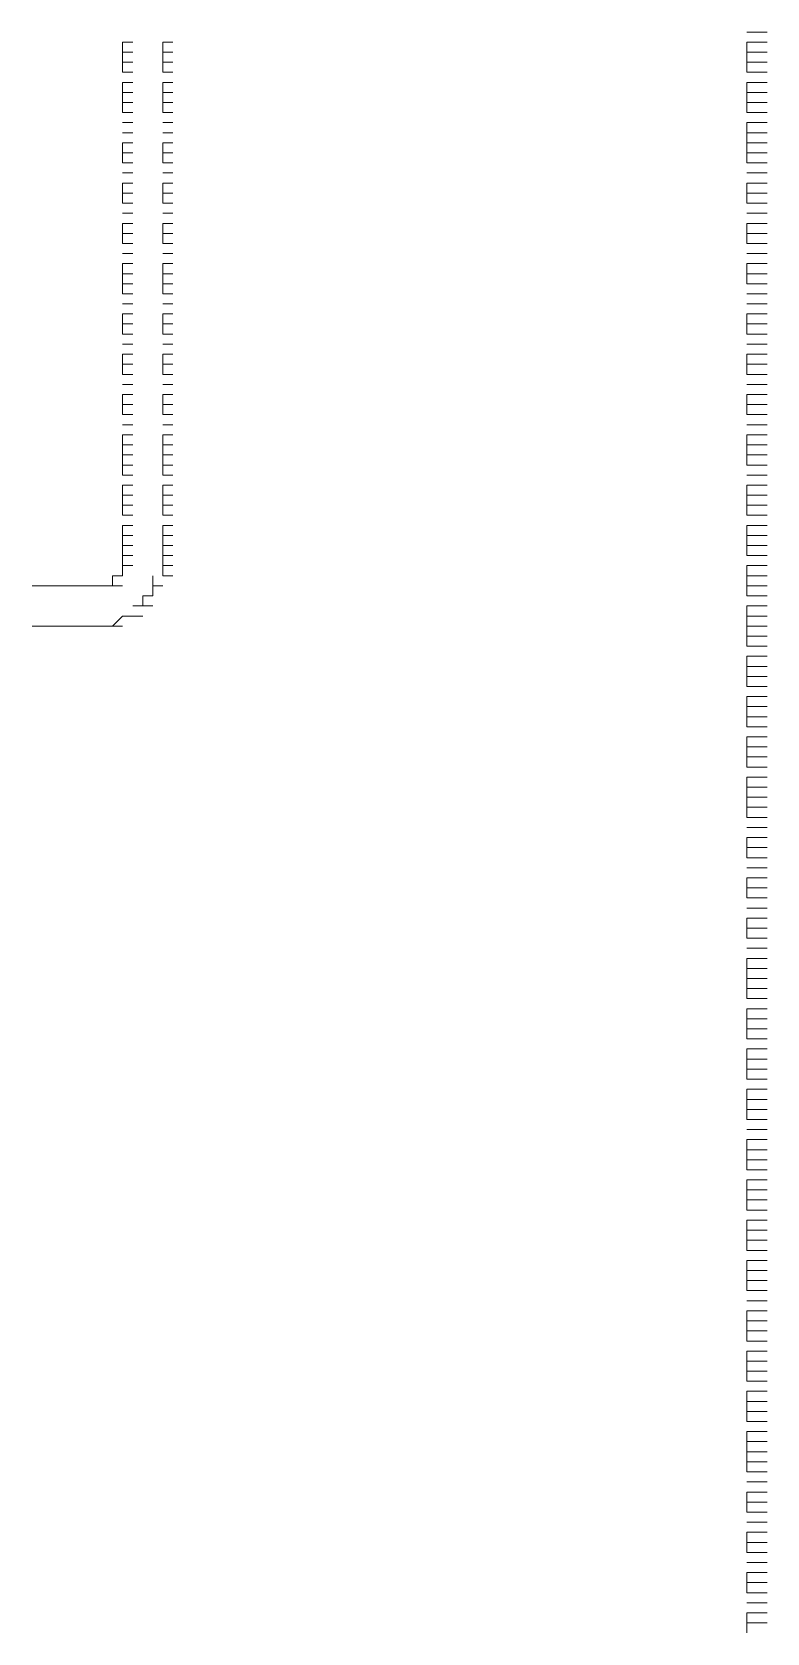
# Model space of a CAD drawing. Header units: inches. Extents: x 0.2 to 10.8, y 0.5 to 8.
# Drawn here: x 4.395 to 4.5167, y 4.735 to 5 of the extents above; entities that cross this region are included whole.
import ezdxf

# ---------------------------------------------------------------- set-up
doc = ezdxf.new("R2010")
doc.units = ezdxf.units.IN
doc.header["$MEASUREMENT"] = 0
doc.layers.add('PDF_Geometry', color=7, linetype='Continuous')

msp = doc.modelspace()

# ---------------------------------------------------------------- linework, layer by layer
at = {"layer": 'PDF_Geometry', "lineweight": 13}
for points in [[(4.41, 4.99833), (4.41167, 4.99833)], [(4.41, 4.99833), (4.41, 4.99667)], [(4.41667, 4.99833), (4.41833, 4.99833)], [(4.41667, 4.99833), (4.41667, 4.99667)], [(4.41, 4.99667), (4.41167, 4.99667)], [(4.41, 4.99667), (4.41, 4.995)], [(4.41667, 4.99667), (4.41833, 4.99667)], [(4.41667, 4.99667), (4.41667, 4.995)], [(4.41, 4.995), (4.41167, 4.995)], [(4.41, 4.995), (4.41, 4.99333)], [(4.41, 4.99333), (4.41167, 4.99333)], [(4.41667, 4.995), (4.41833, 4.995)], [(4.41667, 4.995), (4.41667, 4.99333)], [(4.41667, 4.99333), (4.41833, 4.99333)], [(4.41, 4.99167), (4.41167, 4.99167)], [(4.41, 4.99167), (4.41, 4.99)], [(4.41, 4.99), (4.41167, 4.99)], [(4.41, 4.99), (4.41, 4.98833)], [(4.41667, 4.99167), (4.41833, 4.99167)], [(4.41667, 4.99167), (4.41667, 4.99)], [(4.41667, 4.99), (4.41833, 4.99)], [(4.41667, 4.99), (4.41667, 4.98833)], [(4.41, 4.98833), (4.41167, 4.98833)], [(4.41, 4.98833), (4.41, 4.98667)], [(4.41667, 4.98833), (4.41833, 4.98833)], [(4.41667, 4.98833), (4.41667, 4.98667)], [(4.41, 4.98667), (4.41167, 4.98667)], [(4.41, 4.985), (4.41167, 4.985)], [(4.41, 4.985), (4.41167, 4.985)], [(4.41667, 4.98667), (4.41833, 4.98667)], [(4.41667, 4.985), (4.41833, 4.985)], [(4.41667, 4.985), (4.41833, 4.985)], [(4.41, 4.98333), (4.41167, 4.98333)], [(4.41, 4.98333), (4.41167, 4.98333)], [(4.41667, 4.98333), (4.41833, 4.98333)], [(4.41667, 4.98333), (4.41833, 4.98333)], [(4.41, 4.98167), (4.41167, 4.98167)], [(4.41, 4.98167), (4.41, 4.98)], [(4.41, 4.98), (4.41167, 4.98)], [(4.41, 4.98), (4.41, 4.97833)], [(4.41667, 4.98167), (4.41833, 4.98167)], [(4.41667, 4.98167), (4.41667, 4.98)], [(4.41667, 4.98), (4.41833, 4.98)], [(4.41667, 4.98), (4.41667, 4.97833)], [(4.41, 4.97833), (4.41167, 4.97833)], [(4.41667, 4.97833), (4.41833, 4.97833)], [(4.41, 4.97667), (4.41167, 4.97667)], [(4.41, 4.97667), (4.41167, 4.97667)], [(4.41, 4.975), (4.41167, 4.975)], [(4.41, 4.975), (4.41, 4.97333)], [(4.41667, 4.97667), (4.41833, 4.97667)], [(4.41667, 4.97667), (4.41833, 4.97667)], [(4.41667, 4.975), (4.41833, 4.975)], [(4.41667, 4.975), (4.41667, 4.97333)], [(4.41, 4.97333), (4.41167, 4.97333)], [(4.41, 4.97333), (4.41, 4.97167)], [(4.41, 4.97167), (4.41167, 4.97167)], [(4.41667, 4.97333), (4.41833, 4.97333)], [(4.41667, 4.97333), (4.41667, 4.97167)], [(4.41667, 4.97167), (4.41833, 4.97167)], [(4.41, 4.97), (4.41167, 4.97)], [(4.41, 4.97), (4.41167, 4.97)], [(4.41667, 4.97), (4.41833, 4.97)], [(4.41667, 4.97), (4.41833, 4.97)], [(4.41, 4.96833), (4.41167, 4.96833)], [(4.41, 4.96833), (4.41, 4.96667)], [(4.41, 4.96667), (4.41167, 4.96667)], [(4.41, 4.96667), (4.41, 4.965)], [(4.41667, 4.96833), (4.41833, 4.96833)], [(4.41667, 4.96833), (4.41667, 4.96667)], [(4.41667, 4.96667), (4.41833, 4.96667)], [(4.41667, 4.96667), (4.41667, 4.965)], [(4.41, 4.965), (4.41167, 4.965)], [(4.41667, 4.965), (4.41833, 4.965)], [(4.41, 4.96333), (4.41167, 4.96333)], [(4.41, 4.96333), (4.41167, 4.96333)], [(4.41, 4.96167), (4.41167, 4.96167)], [(4.41, 4.96167), (4.41, 4.96)], [(4.41667, 4.96333), (4.41833, 4.96333)], [(4.41667, 4.96333), (4.41833, 4.96333)], [(4.41667, 4.96167), (4.41833, 4.96167)], [(4.41667, 4.96167), (4.41667, 4.96)], [(4.41, 4.96), (4.41167, 4.96)], [(4.41, 4.96), (4.41, 4.95833)], [(4.41, 4.95833), (4.41167, 4.95833)], [(4.41, 4.95833), (4.41, 4.95667)], [(4.41667, 4.96), (4.41833, 4.96)], [(4.41667, 4.96), (4.41667, 4.95833)], [(4.41667, 4.95833), (4.41833, 4.95833)], [(4.41667, 4.95833), (4.41667, 4.95667)], [(4.41, 4.95667), (4.41167, 4.95667)], [(4.41667, 4.95667), (4.41833, 4.95667)], [(4.41, 4.955), (4.41167, 4.955)], [(4.41, 4.955), (4.41167, 4.955)], [(4.41, 4.95333), (4.41167, 4.95333)], [(4.41, 4.95333), (4.41, 4.95167)], [(4.41667, 4.955), (4.41833, 4.955)], [(4.41667, 4.955), (4.41833, 4.955)], [(4.41667, 4.95333), (4.41833, 4.95333)], [(4.41667, 4.95333), (4.41667, 4.95167)], [(4.41, 4.95167), (4.41167, 4.95167)], [(4.41, 4.95167), (4.41, 4.95)], [(4.41667, 4.95167), (4.41833, 4.95167)], [(4.41667, 4.95167), (4.41667, 4.95)], [(4.41, 4.95), (4.41167, 4.95)], [(4.41, 4.94833), (4.41167, 4.94833)], [(4.41, 4.94833), (4.41167, 4.94833)], [(4.41667, 4.95), (4.41833, 4.95)], [(4.41667, 4.94833), (4.41833, 4.94833)], [(4.41667, 4.94833), (4.41833, 4.94833)], [(4.41, 4.94667), (4.41167, 4.94667)], [(4.41, 4.94667), (4.41, 4.945)], [(4.41, 4.945), (4.41167, 4.945)], [(4.41, 4.945), (4.41, 4.94333)], [(4.41667, 4.94667), (4.41833, 4.94667)], [(4.41667, 4.94667), (4.41667, 4.945)], [(4.41667, 4.945), (4.41833, 4.945)], [(4.41667, 4.945), (4.41667, 4.94333)], [(4.41, 4.94333), (4.41167, 4.94333)], [(4.41667, 4.94333), (4.41833, 4.94333)], [(4.41, 4.94167), (4.41167, 4.94167)], [(4.41, 4.94167), (4.41167, 4.94167)], [(4.41, 4.94), (4.41167, 4.94)], [(4.41, 4.94), (4.41, 4.93833)], [(4.41667, 4.94167), (4.41833, 4.94167)], [(4.41667, 4.94167), (4.41833, 4.94167)], [(4.41667, 4.94), (4.41833, 4.94)], [(4.41667, 4.94), (4.41667, 4.93833)], [(4.41, 4.93833), (4.41167, 4.93833)], [(4.41, 4.93833), (4.41, 4.93667)], [(4.41667, 4.93833), (4.41833, 4.93833)], [(4.41667, 4.93833), (4.41667, 4.93667)], [(4.41, 4.93667), (4.41167, 4.93667)], [(4.41, 4.935), (4.41167, 4.935)], [(4.41, 4.935), (4.41167, 4.935)], [(4.41667, 4.93667), (4.41833, 4.93667)], [(4.41667, 4.935), (4.41833, 4.935)], [(4.41667, 4.935), (4.41833, 4.935)], [(4.41, 4.93333), (4.41167, 4.93333)], [(4.41, 4.93333), (4.41, 4.93167)], [(4.41, 4.93167), (4.41167, 4.93167)], [(4.41, 4.93167), (4.41, 4.93)], [(4.41667, 4.93333), (4.41833, 4.93333)], [(4.41667, 4.93333), (4.41667, 4.93167)], [(4.41667, 4.93167), (4.41833, 4.93167)], [(4.41667, 4.93167), (4.41667, 4.93)], [(4.41, 4.93), (4.41167, 4.93)], [(4.41, 4.93), (4.41, 4.92833)], [(4.41667, 4.93), (4.41833, 4.93)], [(4.41667, 4.93), (4.41667, 4.92833)], [(4.41, 4.92833), (4.41167, 4.92833)], [(4.41, 4.92833), (4.41, 4.92667)], [(4.41, 4.92667), (4.41167, 4.92667)], [(4.41667, 4.92833), (4.41833, 4.92833)], [(4.41667, 4.92833), (4.41667, 4.92667)], [(4.41667, 4.92667), (4.41833, 4.92667)], [(4.41, 4.925), (4.41167, 4.925)], [(4.41, 4.925), (4.41, 4.92333)], [(4.41667, 4.925), (4.41833, 4.925)], [(4.41667, 4.925), (4.41667, 4.92333)], [(4.41, 4.92333), (4.41167, 4.92333)], [(4.41, 4.92333), (4.41, 4.92167)], [(4.41, 4.92167), (4.41167, 4.92167)], [(4.41, 4.92167), (4.41, 4.92)], [(4.41667, 4.92333), (4.41833, 4.92333)], [(4.41667, 4.92333), (4.41667, 4.92167)], [(4.41667, 4.92167), (4.41833, 4.92167)], [(4.41667, 4.92167), (4.41667, 4.92)], [(4.41, 4.92), (4.41167, 4.92)], [(4.41667, 4.92), (4.41833, 4.92)], [(4.41, 4.91833), (4.41167, 4.91833)], [(4.41, 4.91833), (4.41, 4.91667)], [(4.41, 4.91667), (4.41167, 4.91667)], [(4.41, 4.91667), (4.41, 4.915)], [(4.41667, 4.91833), (4.41833, 4.91833)], [(4.41667, 4.91833), (4.41667, 4.91667)], [(4.41667, 4.91667), (4.41833, 4.91667)], [(4.41667, 4.91667), (4.41667, 4.915)], [(4.41, 4.915), (4.41167, 4.915)], [(4.41, 4.915), (4.41, 4.91333)], [(4.41, 4.91333), (4.41167, 4.91333)], [(4.41, 4.91333), (4.41, 4.91167)], [(4.41, 4.91333), (4.41167, 4.91333)], [(4.41667, 4.915), (4.41833, 4.915)], [(4.41667, 4.915), (4.41667, 4.91333)], [(4.41667, 4.91333), (4.41833, 4.91333)], [(4.41667, 4.91333), (4.41667, 4.91167)], [(4.41667, 4.91333), (4.41833, 4.91333)], [(4.41, 4.91167), (4.41167, 4.91167)], [(4.41, 4.91167), (4.41, 4.91)], [(4.41667, 4.91167), (4.41833, 4.91167)], [(4.41667, 4.91167), (4.41667, 4.91)], [(4.39667, 4.90833), (4.395, 4.90833)], [(4.395, 4.90833), (4.39667, 4.90833)], [(4.39833, 4.90833), (4.39667, 4.90833)], [(4.39667, 4.90833), (4.39833, 4.90833)], [(4.4, 4.90833), (4.39833, 4.90833)], [(4.39833, 4.90833), (4.4, 4.90833)], [(4.4, 4.90833), (4.40167, 4.90833)], [(4.40333, 4.90833), (4.40167, 4.90833)], [(4.40167, 4.90833), (4.40333, 4.90833)], [(4.405, 4.90833), (4.40333, 4.90833)], [(4.40333, 4.90833), (4.405, 4.90833)], [(4.40333, 4.90833), (4.405, 4.90833)], [(4.40333, 4.90833), (4.405, 4.90833)], [(4.405, 4.90833), (4.40667, 4.90833)], [(4.40667, 4.90833), (4.40833, 4.90833)], [(4.40667, 4.90833), (4.40833, 4.90833)], [(4.41, 4.91), (4.40833, 4.91)], [(4.40833, 4.91), (4.40833, 4.90833)], [(4.40833, 4.90833), (4.41, 4.90833)], [(4.415, 4.91), (4.415, 4.90833)], [(4.415, 4.90833), (4.41667, 4.90833)], [(4.415, 4.90833), (4.415, 4.90667)], [(4.41667, 4.91), (4.41833, 4.91)], [(4.415, 4.90667), (4.41333, 4.90667)], [(4.41333, 4.90667), (4.41333, 4.905)], [(4.41, 4.90333), (4.40833, 4.90167)], [(4.41167, 4.90333), (4.41, 4.90333)], [(4.41, 4.90333), (4.41167, 4.90333)], [(4.41167, 4.905), (4.41333, 4.905)], [(4.41167, 4.90333), (4.41333, 4.90333)], [(4.41333, 4.905), (4.415, 4.905)], [(4.39667, 4.90167), (4.395, 4.90167)], [(4.395, 4.90167), (4.39667, 4.90167)], [(4.39833, 4.90167), (4.39667, 4.90167)], [(4.39667, 4.90167), (4.39833, 4.90167)], [(4.4, 4.90167), (4.39833, 4.90167)], [(4.39833, 4.90167), (4.4, 4.90167)], [(4.4, 4.90167), (4.40167, 4.90167)], [(4.40333, 4.90167), (4.40167, 4.90167)], [(4.40167, 4.90167), (4.40333, 4.90167)], [(4.405, 4.90167), (4.40333, 4.90167)], [(4.40333, 4.90167), (4.405, 4.90167)], [(4.40333, 4.90167), (4.405, 4.90167)], [(4.40333, 4.90167), (4.405, 4.90167)], [(4.405, 4.90167), (4.40667, 4.90167)], [(4.40833, 4.90167), (4.40667, 4.90167)], [(4.40667, 4.90167), (4.40833, 4.90167)], [(4.40833, 4.90167), (4.41, 4.90167)]]:
    msp.add_lwpolyline(points, dxfattribs=at)
at = {"layer": 'PDF_Geometry', "lineweight": 9}
for points in [[(4.51333, 5), (4.515, 5)], [(4.51333, 4.99833), (4.515, 4.99833)], [(4.51333, 4.99833), (4.51333, 4.99667)], [(4.51333, 4.99833), (4.515, 4.99833)], [(4.515, 5), (4.51667, 5)], [(4.515, 4.99833), (4.51667, 4.99833)], [(4.515, 4.99833), (4.51667, 4.99833)], [(4.51333, 4.99667), (4.515, 4.99667)], [(4.51333, 4.99667), (4.51333, 4.995)], [(4.51333, 4.99667), (4.515, 4.99667)], [(4.515, 4.99667), (4.51667, 4.99667)], [(4.515, 4.99667), (4.51667, 4.99667)], [(4.51333, 4.995), (4.515, 4.995)], [(4.51333, 4.995), (4.51333, 4.99333)], [(4.51333, 4.995), (4.515, 4.995)], [(4.51333, 4.99333), (4.515, 4.99333)], [(4.51333, 4.99333), (4.515, 4.99333)], [(4.515, 4.995), (4.51667, 4.995)], [(4.515, 4.995), (4.51667, 4.995)], [(4.515, 4.99333), (4.51667, 4.99333)], [(4.515, 4.99333), (4.51667, 4.99333)], [(4.51333, 4.99167), (4.515, 4.99167)], [(4.51333, 4.99167), (4.51333, 4.99)], [(4.51333, 4.99167), (4.515, 4.99167)], [(4.51333, 4.99), (4.515, 4.99)], [(4.51333, 4.99), (4.51333, 4.98833)], [(4.51333, 4.99), (4.515, 4.99)], [(4.515, 4.99167), (4.51667, 4.99167)], [(4.515, 4.99167), (4.51667, 4.99167)], [(4.515, 4.99), (4.51667, 4.99)], [(4.515, 4.99), (4.51667, 4.99)], [(4.51333, 4.98833), (4.515, 4.98833)], [(4.51333, 4.98833), (4.51333, 4.98667)], [(4.51333, 4.98833), (4.515, 4.98833)], [(4.515, 4.98833), (4.51667, 4.98833)], [(4.515, 4.98833), (4.51667, 4.98833)], [(4.51333, 4.98667), (4.515, 4.98667)], [(4.51333, 4.98667), (4.515, 4.98667)], [(4.51333, 4.985), (4.515, 4.985)], [(4.51333, 4.985), (4.51333, 4.98333)], [(4.51333, 4.985), (4.515, 4.985)], [(4.515, 4.98667), (4.51667, 4.98667)], [(4.515, 4.98667), (4.51667, 4.98667)], [(4.515, 4.985), (4.51667, 4.985)], [(4.515, 4.985), (4.51667, 4.985)], [(4.51333, 4.98333), (4.515, 4.98333)], [(4.51333, 4.98333), (4.51333, 4.98167)], [(4.51333, 4.98333), (4.515, 4.98333)], [(4.515, 4.98333), (4.51667, 4.98333)], [(4.515, 4.98333), (4.51667, 4.98333)], [(4.51333, 4.98167), (4.515, 4.98167)], [(4.51333, 4.98167), (4.51333, 4.98)], [(4.51333, 4.98167), (4.515, 4.98167)], [(4.51333, 4.98), (4.515, 4.98)], [(4.51333, 4.98), (4.51333, 4.97833)], [(4.51333, 4.98), (4.515, 4.98)], [(4.515, 4.98167), (4.51667, 4.98167)], [(4.515, 4.98167), (4.51667, 4.98167)], [(4.515, 4.98), (4.51667, 4.98)], [(4.515, 4.98), (4.51667, 4.98)], [(4.51333, 4.97833), (4.515, 4.97833)], [(4.51333, 4.97833), (4.515, 4.97833)], [(4.51333, 4.97833), (4.515, 4.97833)], [(4.515, 4.97833), (4.51667, 4.97833)], [(4.515, 4.97833), (4.51667, 4.97833)], [(4.515, 4.97833), (4.51667, 4.97833)], [(4.51333, 4.97667), (4.515, 4.97667)], [(4.51333, 4.97667), (4.515, 4.97667)], [(4.51333, 4.97667), (4.515, 4.97667)], [(4.51333, 4.975), (4.515, 4.975)], [(4.51333, 4.975), (4.51333, 4.97333)], [(4.51333, 4.975), (4.515, 4.975)], [(4.515, 4.97667), (4.51667, 4.97667)], [(4.515, 4.97667), (4.51667, 4.97667)], [(4.515, 4.97667), (4.51667, 4.97667)], [(4.515, 4.975), (4.51667, 4.975)], [(4.515, 4.975), (4.51667, 4.975)], [(4.51333, 4.97333), (4.515, 4.97333)], [(4.51333, 4.97333), (4.51333, 4.97167)], [(4.51333, 4.97333), (4.515, 4.97333)], [(4.51333, 4.97167), (4.515, 4.97167)], [(4.51333, 4.97167), (4.515, 4.97167)], [(4.51333, 4.97167), (4.515, 4.97167)], [(4.515, 4.97333), (4.51667, 4.97333)], [(4.515, 4.97333), (4.51667, 4.97333)], [(4.515, 4.97167), (4.51667, 4.97167)], [(4.515, 4.97167), (4.51667, 4.97167)], [(4.515, 4.97167), (4.51667, 4.97167)], [(4.51333, 4.97), (4.515, 4.97)], [(4.51333, 4.97), (4.515, 4.97)], [(4.51333, 4.97), (4.515, 4.97)], [(4.515, 4.97), (4.51667, 4.97)], [(4.515, 4.97), (4.51667, 4.97)], [(4.515, 4.97), (4.51667, 4.97)], [(4.51333, 4.96833), (4.515, 4.96833)], [(4.51333, 4.96833), (4.51333, 4.96667)], [(4.51333, 4.96833), (4.515, 4.96833)], [(4.51333, 4.96667), (4.515, 4.96667)], [(4.51333, 4.96667), (4.51333, 4.965)], [(4.51333, 4.96667), (4.515, 4.96667)], [(4.515, 4.96833), (4.51667, 4.96833)], [(4.515, 4.96833), (4.51667, 4.96833)], [(4.515, 4.96667), (4.51667, 4.96667)], [(4.515, 4.96667), (4.51667, 4.96667)], [(4.51333, 4.965), (4.515, 4.965)], [(4.51333, 4.965), (4.515, 4.965)], [(4.51333, 4.965), (4.515, 4.965)], [(4.515, 4.965), (4.51667, 4.965)], [(4.515, 4.965), (4.51667, 4.965)], [(4.515, 4.965), (4.51667, 4.965)], [(4.51333, 4.96333), (4.515, 4.96333)], [(4.51333, 4.96333), (4.515, 4.96333)], [(4.51333, 4.96333), (4.515, 4.96333)], [(4.51333, 4.96167), (4.515, 4.96167)], [(4.51333, 4.96167), (4.51333, 4.96)], [(4.51333, 4.96167), (4.515, 4.96167)], [(4.515, 4.96333), (4.51667, 4.96333)], [(4.515, 4.96333), (4.51667, 4.96333)], [(4.515, 4.96333), (4.51667, 4.96333)], [(4.515, 4.96167), (4.51667, 4.96167)], [(4.515, 4.96167), (4.51667, 4.96167)], [(4.51333, 4.96), (4.515, 4.96)], [(4.51333, 4.96), (4.51333, 4.95833)], [(4.51333, 4.96), (4.515, 4.96)], [(4.51333, 4.95833), (4.515, 4.95833)], [(4.51333, 4.95833), (4.515, 4.95833)], [(4.51333, 4.95833), (4.515, 4.95833)], [(4.515, 4.96), (4.51667, 4.96)], [(4.515, 4.96), (4.51667, 4.96)], [(4.515, 4.95833), (4.51667, 4.95833)], [(4.515, 4.95833), (4.51667, 4.95833)], [(4.515, 4.95833), (4.51667, 4.95833)], [(4.51333, 4.95667), (4.515, 4.95667)], [(4.51333, 4.95667), (4.515, 4.95667)], [(4.51333, 4.95667), (4.515, 4.95667)], [(4.51333, 4.95667), (4.515, 4.95667)], [(4.515, 4.95667), (4.51667, 4.95667)], [(4.515, 4.95667), (4.51667, 4.95667)], [(4.515, 4.95667), (4.51667, 4.95667)], [(4.515, 4.95667), (4.51667, 4.95667)], [(4.51333, 4.955), (4.515, 4.955)], [(4.51333, 4.955), (4.515, 4.955)], [(4.51333, 4.955), (4.515, 4.955)], [(4.51333, 4.95333), (4.515, 4.95333)], [(4.51333, 4.95333), (4.51333, 4.95167)], [(4.51333, 4.95333), (4.515, 4.95333)], [(4.515, 4.955), (4.51667, 4.955)], [(4.515, 4.955), (4.51667, 4.955)], [(4.515, 4.955), (4.51667, 4.955)], [(4.515, 4.95333), (4.51667, 4.95333)], [(4.515, 4.95333), (4.51667, 4.95333)], [(4.51333, 4.95167), (4.515, 4.95167)], [(4.51333, 4.95167), (4.51333, 4.95)], [(4.51333, 4.95167), (4.515, 4.95167)], [(4.515, 4.95167), (4.51667, 4.95167)], [(4.515, 4.95167), (4.51667, 4.95167)], [(4.51333, 4.95), (4.515, 4.95)], [(4.51333, 4.95), (4.515, 4.95)], [(4.51333, 4.95), (4.515, 4.95)], [(4.51333, 4.94833), (4.515, 4.94833)], [(4.51333, 4.94833), (4.515, 4.94833)], [(4.51333, 4.94833), (4.515, 4.94833)], [(4.515, 4.95), (4.51667, 4.95)], [(4.515, 4.95), (4.51667, 4.95)], [(4.515, 4.95), (4.51667, 4.95)], [(4.515, 4.94833), (4.51667, 4.94833)], [(4.515, 4.94833), (4.51667, 4.94833)], [(4.515, 4.94833), (4.51667, 4.94833)], [(4.51333, 4.94667), (4.515, 4.94667)], [(4.51333, 4.94667), (4.51333, 4.945)], [(4.51333, 4.94667), (4.515, 4.94667)], [(4.51333, 4.945), (4.515, 4.945)], [(4.51333, 4.945), (4.51333, 4.94333)], [(4.51333, 4.945), (4.515, 4.945)], [(4.515, 4.94667), (4.51667, 4.94667)], [(4.515, 4.94667), (4.51667, 4.94667)], [(4.515, 4.945), (4.51667, 4.945)], [(4.515, 4.945), (4.51667, 4.945)], [(4.51333, 4.94333), (4.515, 4.94333)], [(4.51333, 4.94333), (4.515, 4.94333)], [(4.51333, 4.94333), (4.515, 4.94333)], [(4.515, 4.94333), (4.51667, 4.94333)], [(4.515, 4.94333), (4.51667, 4.94333)], [(4.515, 4.94333), (4.51667, 4.94333)], [(4.51333, 4.94167), (4.515, 4.94167)], [(4.51333, 4.94167), (4.515, 4.94167)], [(4.51333, 4.94167), (4.515, 4.94167)], [(4.51333, 4.94), (4.515, 4.94)], [(4.51333, 4.94), (4.51333, 4.93833)], [(4.51333, 4.94), (4.515, 4.94)], [(4.515, 4.94167), (4.51667, 4.94167)], [(4.515, 4.94167), (4.51667, 4.94167)], [(4.515, 4.94167), (4.51667, 4.94167)], [(4.515, 4.94), (4.51667, 4.94)], [(4.515, 4.94), (4.51667, 4.94)], [(4.51333, 4.93833), (4.515, 4.93833)], [(4.51333, 4.93833), (4.51333, 4.93667)], [(4.51333, 4.93833), (4.515, 4.93833)], [(4.515, 4.93833), (4.51667, 4.93833)], [(4.515, 4.93833), (4.51667, 4.93833)], [(4.51333, 4.93667), (4.515, 4.93667)], [(4.51333, 4.93667), (4.515, 4.93667)], [(4.51333, 4.93667), (4.515, 4.93667)], [(4.51333, 4.935), (4.515, 4.935)], [(4.51333, 4.935), (4.515, 4.935)], [(4.51333, 4.935), (4.515, 4.935)], [(4.515, 4.93667), (4.51667, 4.93667)], [(4.515, 4.93667), (4.51667, 4.93667)], [(4.515, 4.93667), (4.51667, 4.93667)], [(4.515, 4.935), (4.51667, 4.935)], [(4.515, 4.935), (4.51667, 4.935)], [(4.515, 4.935), (4.51667, 4.935)], [(4.51333, 4.93333), (4.515, 4.93333)], [(4.51333, 4.93333), (4.51333, 4.93167)], [(4.51333, 4.93333), (4.515, 4.93333)], [(4.51333, 4.93167), (4.515, 4.93167)], [(4.51333, 4.93167), (4.51333, 4.93)], [(4.51333, 4.93167), (4.515, 4.93167)], [(4.515, 4.93333), (4.51667, 4.93333)], [(4.515, 4.93333), (4.51667, 4.93333)], [(4.515, 4.93167), (4.51667, 4.93167)], [(4.515, 4.93167), (4.51667, 4.93167)], [(4.51333, 4.93), (4.515, 4.93)], [(4.51333, 4.93), (4.51333, 4.92833)], [(4.51333, 4.93), (4.515, 4.93)], [(4.515, 4.93), (4.51667, 4.93)], [(4.515, 4.93), (4.51667, 4.93)], [(4.51333, 4.92833), (4.515, 4.92833)], [(4.51333, 4.92833), (4.515, 4.92833)], [(4.51333, 4.92833), (4.515, 4.92833)], [(4.51333, 4.92667), (4.515, 4.92667)], [(4.51333, 4.92667), (4.515, 4.92667)], [(4.51333, 4.92667), (4.515, 4.92667)], [(4.515, 4.92833), (4.51667, 4.92833)], [(4.515, 4.92833), (4.51667, 4.92833)], [(4.515, 4.92833), (4.51667, 4.92833)], [(4.515, 4.92667), (4.51667, 4.92667)], [(4.515, 4.92667), (4.51667, 4.92667)], [(4.515, 4.92667), (4.51667, 4.92667)], [(4.51333, 4.925), (4.515, 4.925)], [(4.51333, 4.925), (4.51333, 4.92333)], [(4.51333, 4.925), (4.515, 4.925)], [(4.515, 4.925), (4.51667, 4.925)], [(4.515, 4.925), (4.51667, 4.925)], [(4.51333, 4.92333), (4.515, 4.92333)], [(4.51333, 4.92333), (4.51333, 4.92167)], [(4.51333, 4.92333), (4.515, 4.92333)], [(4.51333, 4.92167), (4.515, 4.92167)], [(4.51333, 4.92167), (4.51333, 4.92)], [(4.51333, 4.92167), (4.515, 4.92167)], [(4.515, 4.92333), (4.51667, 4.92333)], [(4.515, 4.92333), (4.51667, 4.92333)], [(4.515, 4.92167), (4.51667, 4.92167)], [(4.515, 4.92167), (4.51667, 4.92167)], [(4.51333, 4.92), (4.515, 4.92)], [(4.51333, 4.92), (4.515, 4.92)], [(4.515, 4.92), (4.51667, 4.92)], [(4.515, 4.92), (4.51667, 4.92)], [(4.51333, 4.91833), (4.515, 4.91833)], [(4.51333, 4.91833), (4.51333, 4.91667)], [(4.51333, 4.91833), (4.515, 4.91833)], [(4.51333, 4.91667), (4.515, 4.91667)], [(4.51333, 4.91667), (4.51333, 4.915)], [(4.51333, 4.91667), (4.515, 4.91667)], [(4.515, 4.91833), (4.51667, 4.91833)], [(4.515, 4.91833), (4.51667, 4.91833)], [(4.515, 4.91667), (4.51667, 4.91667)], [(4.515, 4.91667), (4.51667, 4.91667)], [(4.51333, 4.915), (4.515, 4.915)], [(4.51333, 4.915), (4.51333, 4.91333)], [(4.51333, 4.915), (4.515, 4.915)], [(4.51333, 4.91333), (4.515, 4.91333)], [(4.51333, 4.91333), (4.515, 4.91333)], [(4.515, 4.915), (4.51667, 4.915)], [(4.515, 4.915), (4.51667, 4.915)], [(4.515, 4.91333), (4.51667, 4.91333)], [(4.515, 4.91333), (4.51667, 4.91333)], [(4.51333, 4.91167), (4.515, 4.91167)], [(4.51333, 4.91167), (4.51333, 4.91)], [(4.51333, 4.91167), (4.515, 4.91167)], [(4.515, 4.91167), (4.51667, 4.91167)], [(4.515, 4.91167), (4.51667, 4.91167)], [(4.51333, 4.91), (4.515, 4.91)], [(4.51333, 4.91), (4.51333, 4.90833)], [(4.51333, 4.91), (4.515, 4.91)], [(4.51333, 4.90833), (4.515, 4.90833)], [(4.51333, 4.90833), (4.51333, 4.90667)], [(4.51333, 4.90833), (4.515, 4.90833)], [(4.515, 4.91), (4.51667, 4.91)], [(4.515, 4.91), (4.51667, 4.91)], [(4.515, 4.90833), (4.51667, 4.90833)], [(4.515, 4.90833), (4.51667, 4.90833)], [(4.51333, 4.90667), (4.515, 4.90667)], [(4.51333, 4.90667), (4.515, 4.90667)], [(4.515, 4.90667), (4.51667, 4.90667)], [(4.515, 4.90667), (4.51667, 4.90667)], [(4.51333, 4.905), (4.515, 4.905)], [(4.51333, 4.905), (4.51333, 4.90333)], [(4.51333, 4.905), (4.515, 4.905)], [(4.51333, 4.90333), (4.515, 4.90333)], [(4.51333, 4.90333), (4.51333, 4.90167)], [(4.51333, 4.90333), (4.515, 4.90333)], [(4.515, 4.905), (4.51667, 4.905)], [(4.515, 4.905), (4.51667, 4.905)], [(4.515, 4.90333), (4.51667, 4.90333)], [(4.515, 4.90333), (4.51667, 4.90333)], [(4.51333, 4.90167), (4.515, 4.90167)], [(4.51333, 4.90167), (4.51333, 4.9)], [(4.51333, 4.90167), (4.515, 4.90167)], [(4.51333, 4.9), (4.515, 4.9)], [(4.51333, 4.9), (4.51333, 4.89833)], [(4.51333, 4.9), (4.515, 4.9)], [(4.515, 4.90167), (4.51667, 4.90167)], [(4.515, 4.90167), (4.51667, 4.90167)], [(4.515, 4.9), (4.51667, 4.9)], [(4.515, 4.9), (4.51667, 4.9)], [(4.51333, 4.89833), (4.515, 4.89833)], [(4.51333, 4.89833), (4.515, 4.89833)], [(4.515, 4.89833), (4.51667, 4.89833)], [(4.515, 4.89833), (4.51667, 4.89833)], [(4.51333, 4.89667), (4.515, 4.89667)], [(4.51333, 4.89667), (4.51333, 4.895)], [(4.51333, 4.89667), (4.515, 4.89667)], [(4.51333, 4.895), (4.515, 4.895)], [(4.51333, 4.895), (4.51333, 4.89333)], [(4.51333, 4.895), (4.515, 4.895)], [(4.515, 4.89667), (4.51667, 4.89667)], [(4.515, 4.89667), (4.51667, 4.89667)], [(4.515, 4.895), (4.51667, 4.895)], [(4.515, 4.895), (4.51667, 4.895)], [(4.51333, 4.89333), (4.515, 4.89333)], [(4.51333, 4.89333), (4.51333, 4.89167)], [(4.51333, 4.89333), (4.515, 4.89333)], [(4.515, 4.89333), (4.51667, 4.89333)], [(4.515, 4.89333), (4.51667, 4.89333)], [(4.51333, 4.89167), (4.515, 4.89167)], [(4.51333, 4.89167), (4.515, 4.89167)], [(4.51333, 4.89), (4.515, 4.89)], [(4.51333, 4.89), (4.51333, 4.88833)], [(4.51333, 4.89), (4.515, 4.89)], [(4.515, 4.89167), (4.51667, 4.89167)], [(4.515, 4.89167), (4.51667, 4.89167)], [(4.515, 4.89), (4.51667, 4.89)], [(4.515, 4.89), (4.51667, 4.89)], [(4.51333, 4.88833), (4.515, 4.88833)], [(4.51333, 4.88833), (4.51333, 4.88667)], [(4.51333, 4.88833), (4.515, 4.88833)], [(4.51333, 4.88667), (4.515, 4.88667)], [(4.51333, 4.88667), (4.51333, 4.885)], [(4.51333, 4.88667), (4.515, 4.88667)], [(4.515, 4.88833), (4.51667, 4.88833)], [(4.515, 4.88833), (4.51667, 4.88833)], [(4.515, 4.88667), (4.51667, 4.88667)], [(4.515, 4.88667), (4.51667, 4.88667)], [(4.51333, 4.885), (4.515, 4.885)], [(4.51333, 4.885), (4.515, 4.885)], [(4.515, 4.885), (4.51667, 4.885)], [(4.515, 4.885), (4.51667, 4.885)], [(4.51333, 4.88333), (4.515, 4.88333)], [(4.51333, 4.88333), (4.51333, 4.88167)], [(4.51333, 4.88333), (4.515, 4.88333)], [(4.51333, 4.88167), (4.515, 4.88167)], [(4.51333, 4.88167), (4.51333, 4.88)], [(4.51333, 4.88167), (4.515, 4.88167)], [(4.515, 4.88333), (4.51667, 4.88333)], [(4.515, 4.88333), (4.51667, 4.88333)], [(4.515, 4.88167), (4.51667, 4.88167)], [(4.515, 4.88167), (4.51667, 4.88167)], [(4.51333, 4.88), (4.515, 4.88)], [(4.51333, 4.88), (4.51333, 4.87833)], [(4.51333, 4.88), (4.515, 4.88)], [(4.515, 4.88), (4.51667, 4.88)], [(4.515, 4.88), (4.51667, 4.88)], [(4.51333, 4.87833), (4.515, 4.87833)], [(4.51333, 4.87833), (4.515, 4.87833)], [(4.51333, 4.87667), (4.515, 4.87667)], [(4.51333, 4.87667), (4.51333, 4.875)], [(4.51333, 4.87667), (4.515, 4.87667)], [(4.515, 4.87833), (4.51667, 4.87833)], [(4.515, 4.87833), (4.51667, 4.87833)], [(4.515, 4.87667), (4.51667, 4.87667)], [(4.515, 4.87667), (4.51667, 4.87667)], [(4.51333, 4.875), (4.515, 4.875)], [(4.51333, 4.875), (4.51333, 4.87333)], [(4.51333, 4.875), (4.515, 4.875)], [(4.515, 4.875), (4.51667, 4.875)], [(4.515, 4.875), (4.51667, 4.875)], [(4.51333, 4.87333), (4.515, 4.87333)], [(4.51333, 4.87333), (4.51333, 4.87167)], [(4.51333, 4.87333), (4.515, 4.87333)], [(4.51333, 4.87167), (4.515, 4.87167)], [(4.51333, 4.87167), (4.51333, 4.87)], [(4.51333, 4.87167), (4.515, 4.87167)], [(4.515, 4.87333), (4.51667, 4.87333)], [(4.515, 4.87333), (4.51667, 4.87333)], [(4.515, 4.87167), (4.51667, 4.87167)], [(4.515, 4.87167), (4.51667, 4.87167)], [(4.51333, 4.87), (4.515, 4.87)], [(4.51333, 4.87), (4.515, 4.87)], [(4.51333, 4.87), (4.515, 4.87)], [(4.51333, 4.86833), (4.515, 4.86833)], [(4.51333, 4.86833), (4.515, 4.86833)], [(4.51333, 4.86833), (4.515, 4.86833)], [(4.515, 4.87), (4.51667, 4.87)], [(4.515, 4.87), (4.51667, 4.87)], [(4.515, 4.87), (4.51667, 4.87)], [(4.515, 4.86833), (4.51667, 4.86833)], [(4.515, 4.86833), (4.51667, 4.86833)], [(4.515, 4.86833), (4.51667, 4.86833)], [(4.51333, 4.86667), (4.515, 4.86667)], [(4.51333, 4.86667), (4.51333, 4.865)], [(4.51333, 4.86667), (4.515, 4.86667)], [(4.515, 4.86667), (4.51667, 4.86667)], [(4.515, 4.86667), (4.51667, 4.86667)], [(4.51333, 4.865), (4.515, 4.865)], [(4.51333, 4.865), (4.51333, 4.86333)], [(4.51333, 4.865), (4.515, 4.865)], [(4.51333, 4.86333), (4.515, 4.86333)], [(4.51333, 4.86333), (4.515, 4.86333)], [(4.51333, 4.86333), (4.515, 4.86333)], [(4.515, 4.865), (4.51667, 4.865)], [(4.515, 4.865), (4.51667, 4.865)], [(4.515, 4.86333), (4.51667, 4.86333)], [(4.515, 4.86333), (4.51667, 4.86333)], [(4.515, 4.86333), (4.51667, 4.86333)], [(4.51333, 4.86167), (4.515, 4.86167)], [(4.51333, 4.86167), (4.515, 4.86167)], [(4.51333, 4.86167), (4.515, 4.86167)], [(4.515, 4.86167), (4.51667, 4.86167)], [(4.515, 4.86167), (4.51667, 4.86167)], [(4.515, 4.86167), (4.51667, 4.86167)], [(4.51333, 4.86), (4.515, 4.86)], [(4.51333, 4.86), (4.51333, 4.85833)], [(4.51333, 4.86), (4.515, 4.86)], [(4.51333, 4.85833), (4.515, 4.85833)], [(4.51333, 4.85833), (4.51333, 4.85667)], [(4.51333, 4.85833), (4.515, 4.85833)], [(4.515, 4.86), (4.51667, 4.86)], [(4.515, 4.86), (4.51667, 4.86)], [(4.515, 4.85833), (4.51667, 4.85833)], [(4.515, 4.85833), (4.51667, 4.85833)], [(4.51333, 4.85667), (4.515, 4.85667)], [(4.51333, 4.85667), (4.515, 4.85667)], [(4.51333, 4.85667), (4.515, 4.85667)], [(4.51333, 4.855), (4.515, 4.855)], [(4.51333, 4.855), (4.515, 4.855)], [(4.51333, 4.855), (4.515, 4.855)], [(4.515, 4.85667), (4.51667, 4.85667)], [(4.515, 4.85667), (4.51667, 4.85667)], [(4.515, 4.85667), (4.51667, 4.85667)], [(4.515, 4.855), (4.51667, 4.855)], [(4.515, 4.855), (4.51667, 4.855)], [(4.515, 4.855), (4.51667, 4.855)], [(4.51333, 4.85333), (4.515, 4.85333)], [(4.51333, 4.85333), (4.51333, 4.85167)], [(4.51333, 4.85333), (4.515, 4.85333)], [(4.515, 4.85333), (4.51667, 4.85333)], [(4.515, 4.85333), (4.51667, 4.85333)], [(4.51333, 4.85167), (4.515, 4.85167)], [(4.51333, 4.85167), (4.51333, 4.85)], [(4.51333, 4.85167), (4.515, 4.85167)], [(4.51333, 4.85), (4.515, 4.85)], [(4.51333, 4.85), (4.515, 4.85)], [(4.51333, 4.85), (4.515, 4.85)], [(4.515, 4.85167), (4.51667, 4.85167)], [(4.515, 4.85167), (4.51667, 4.85167)], [(4.515, 4.85), (4.51667, 4.85)], [(4.515, 4.85), (4.51667, 4.85)], [(4.515, 4.85), (4.51667, 4.85)], [(4.51333, 4.84833), (4.515, 4.84833)], [(4.51333, 4.84833), (4.515, 4.84833)], [(4.51333, 4.84833), (4.515, 4.84833)], [(4.515, 4.84833), (4.51667, 4.84833)], [(4.515, 4.84833), (4.51667, 4.84833)], [(4.515, 4.84833), (4.51667, 4.84833)], [(4.51333, 4.84667), (4.515, 4.84667)], [(4.51333, 4.84667), (4.51333, 4.845)], [(4.51333, 4.84667), (4.515, 4.84667)], [(4.51333, 4.845), (4.515, 4.845)], [(4.51333, 4.845), (4.51333, 4.84333)], [(4.51333, 4.845), (4.515, 4.845)], [(4.515, 4.84667), (4.51667, 4.84667)], [(4.515, 4.84667), (4.51667, 4.84667)], [(4.515, 4.845), (4.51667, 4.845)], [(4.515, 4.845), (4.51667, 4.845)], [(4.51333, 4.84333), (4.515, 4.84333)], [(4.51333, 4.84333), (4.51333, 4.84167)], [(4.51333, 4.84333), (4.515, 4.84333)], [(4.51333, 4.84167), (4.515, 4.84167)], [(4.51333, 4.84167), (4.51333, 4.84)], [(4.51333, 4.84167), (4.515, 4.84167)], [(4.515, 4.84333), (4.51667, 4.84333)], [(4.515, 4.84333), (4.51667, 4.84333)], [(4.515, 4.84167), (4.51667, 4.84167)], [(4.515, 4.84167), (4.51667, 4.84167)], [(4.51333, 4.84), (4.515, 4.84)], [(4.51333, 4.84), (4.515, 4.84)], [(4.515, 4.84), (4.51667, 4.84)], [(4.515, 4.84), (4.51667, 4.84)], [(4.51333, 4.83833), (4.515, 4.83833)], [(4.51333, 4.83833), (4.51333, 4.83667)], [(4.51333, 4.83833), (4.515, 4.83833)], [(4.51333, 4.83667), (4.515, 4.83667)], [(4.51333, 4.83667), (4.51333, 4.835)], [(4.51333, 4.83667), (4.515, 4.83667)], [(4.515, 4.83833), (4.51667, 4.83833)], [(4.515, 4.83833), (4.51667, 4.83833)], [(4.515, 4.83667), (4.51667, 4.83667)], [(4.515, 4.83667), (4.51667, 4.83667)], [(4.51333, 4.835), (4.515, 4.835)], [(4.51333, 4.835), (4.51333, 4.83333)], [(4.51333, 4.835), (4.515, 4.835)], [(4.515, 4.835), (4.51667, 4.835)], [(4.515, 4.835), (4.51667, 4.835)], [(4.51333, 4.83333), (4.515, 4.83333)], [(4.51333, 4.83333), (4.515, 4.83333)], [(4.51333, 4.83167), (4.515, 4.83167)], [(4.51333, 4.83167), (4.51333, 4.83)], [(4.51333, 4.83167), (4.515, 4.83167)], [(4.515, 4.83333), (4.51667, 4.83333)], [(4.515, 4.83333), (4.51667, 4.83333)], [(4.515, 4.83167), (4.51667, 4.83167)], [(4.515, 4.83167), (4.51667, 4.83167)], [(4.51333, 4.83), (4.515, 4.83)], [(4.51333, 4.83), (4.51333, 4.82833)], [(4.51333, 4.83), (4.515, 4.83)], [(4.51333, 4.82833), (4.515, 4.82833)], [(4.51333, 4.82833), (4.51333, 4.82667)], [(4.51333, 4.82833), (4.515, 4.82833)], [(4.515, 4.83), (4.51667, 4.83)], [(4.515, 4.83), (4.51667, 4.83)], [(4.515, 4.82833), (4.51667, 4.82833)], [(4.515, 4.82833), (4.51667, 4.82833)], [(4.51333, 4.82667), (4.515, 4.82667)], [(4.51333, 4.82667), (4.515, 4.82667)], [(4.515, 4.82667), (4.51667, 4.82667)], [(4.515, 4.82667), (4.51667, 4.82667)], [(4.51333, 4.825), (4.515, 4.825)], [(4.51333, 4.825), (4.51333, 4.82333)], [(4.51333, 4.825), (4.515, 4.825)], [(4.51333, 4.82333), (4.515, 4.82333)], [(4.51333, 4.82333), (4.51333, 4.82167)], [(4.51333, 4.82333), (4.515, 4.82333)], [(4.515, 4.825), (4.51667, 4.825)], [(4.515, 4.825), (4.51667, 4.825)], [(4.515, 4.82333), (4.51667, 4.82333)], [(4.515, 4.82333), (4.51667, 4.82333)], [(4.51333, 4.82167), (4.515, 4.82167)], [(4.51333, 4.82167), (4.51333, 4.82)], [(4.51333, 4.82167), (4.515, 4.82167)], [(4.515, 4.82167), (4.51667, 4.82167)], [(4.515, 4.82167), (4.51667, 4.82167)], [(4.51333, 4.82), (4.515, 4.82)], [(4.51333, 4.82), (4.515, 4.82)], [(4.51333, 4.82), (4.515, 4.82)], [(4.51333, 4.81833), (4.515, 4.81833)], [(4.51333, 4.81833), (4.515, 4.81833)], [(4.51333, 4.81833), (4.515, 4.81833)], [(4.515, 4.82), (4.51667, 4.82)], [(4.515, 4.82), (4.51667, 4.82)], [(4.515, 4.82), (4.51667, 4.82)], [(4.515, 4.81833), (4.51667, 4.81833)], [(4.515, 4.81833), (4.51667, 4.81833)], [(4.515, 4.81833), (4.51667, 4.81833)], [(4.51333, 4.81667), (4.515, 4.81667)], [(4.51333, 4.81667), (4.51333, 4.815)], [(4.51333, 4.81667), (4.515, 4.81667)], [(4.515, 4.81667), (4.51667, 4.81667)], [(4.515, 4.81667), (4.51667, 4.81667)], [(4.51333, 4.815), (4.515, 4.815)], [(4.51333, 4.815), (4.51333, 4.81333)], [(4.51333, 4.815), (4.515, 4.815)], [(4.51333, 4.81333), (4.515, 4.81333)], [(4.51333, 4.81333), (4.51333, 4.81167)], [(4.51333, 4.81333), (4.515, 4.81333)], [(4.515, 4.815), (4.51667, 4.815)], [(4.515, 4.815), (4.51667, 4.815)], [(4.515, 4.81333), (4.51667, 4.81333)], [(4.515, 4.81333), (4.51667, 4.81333)], [(4.51333, 4.81167), (4.515, 4.81167)], [(4.51333, 4.81167), (4.515, 4.81167)], [(4.51333, 4.81), (4.515, 4.81)], [(4.51333, 4.81), (4.51333, 4.80833)], [(4.51333, 4.81), (4.515, 4.81)], [(4.515, 4.81167), (4.51667, 4.81167)], [(4.515, 4.81167), (4.51667, 4.81167)], [(4.515, 4.81), (4.51667, 4.81)], [(4.515, 4.81), (4.51667, 4.81)], [(4.51333, 4.80833), (4.515, 4.80833)], [(4.51333, 4.80833), (4.51333, 4.80667)], [(4.51333, 4.80833), (4.515, 4.80833)], [(4.515, 4.80833), (4.51667, 4.80833)], [(4.515, 4.80833), (4.51667, 4.80833)], [(4.51333, 4.80667), (4.515, 4.80667)], [(4.51333, 4.80667), (4.51333, 4.805)], [(4.51333, 4.80667), (4.515, 4.80667)], [(4.51333, 4.805), (4.515, 4.805)], [(4.51333, 4.805), (4.515, 4.805)], [(4.515, 4.80667), (4.51667, 4.80667)], [(4.515, 4.80667), (4.51667, 4.80667)], [(4.515, 4.805), (4.51667, 4.805)], [(4.515, 4.805), (4.51667, 4.805)], [(4.51333, 4.80333), (4.515, 4.80333)], [(4.51333, 4.80333), (4.51333, 4.80167)], [(4.51333, 4.80333), (4.515, 4.80333)], [(4.515, 4.80333), (4.51667, 4.80333)], [(4.515, 4.80333), (4.51667, 4.80333)], [(4.51333, 4.80167), (4.515, 4.80167)], [(4.51333, 4.80167), (4.51333, 4.8)], [(4.51333, 4.80167), (4.515, 4.80167)], [(4.51333, 4.8), (4.515, 4.8)], [(4.51333, 4.8), (4.51333, 4.79833)], [(4.51333, 4.8), (4.515, 4.8)], [(4.515, 4.80167), (4.51667, 4.80167)], [(4.515, 4.80167), (4.51667, 4.80167)], [(4.515, 4.8), (4.51667, 4.8)], [(4.515, 4.8), (4.51667, 4.8)], [(4.51333, 4.79833), (4.515, 4.79833)], [(4.51333, 4.79833), (4.515, 4.79833)], [(4.51333, 4.79667), (4.515, 4.79667)], [(4.51333, 4.79667), (4.51333, 4.795)], [(4.51333, 4.79667), (4.515, 4.79667)], [(4.515, 4.79833), (4.51667, 4.79833)], [(4.515, 4.79833), (4.51667, 4.79833)], [(4.515, 4.79667), (4.51667, 4.79667)], [(4.515, 4.79667), (4.51667, 4.79667)], [(4.51333, 4.795), (4.515, 4.795)], [(4.51333, 4.795), (4.51333, 4.79333)], [(4.51333, 4.795), (4.515, 4.795)], [(4.515, 4.795), (4.51667, 4.795)], [(4.515, 4.795), (4.51667, 4.795)], [(4.51333, 4.79333), (4.515, 4.79333)], [(4.51333, 4.79333), (4.51333, 4.79167)], [(4.51333, 4.79333), (4.515, 4.79333)], [(4.51333, 4.79167), (4.515, 4.79167)], [(4.51333, 4.79167), (4.515, 4.79167)], [(4.51333, 4.79167), (4.515, 4.79167)], [(4.515, 4.79333), (4.51667, 4.79333)], [(4.515, 4.79333), (4.51667, 4.79333)], [(4.515, 4.79167), (4.51667, 4.79167)], [(4.515, 4.79167), (4.51667, 4.79167)], [(4.515, 4.79167), (4.51667, 4.79167)], [(4.51333, 4.79), (4.515, 4.79)], [(4.51333, 4.79), (4.515, 4.79)], [(4.51333, 4.79), (4.515, 4.79)], [(4.515, 4.79), (4.51667, 4.79)], [(4.515, 4.79), (4.51667, 4.79)], [(4.515, 4.79), (4.51667, 4.79)], [(4.51333, 4.78833), (4.515, 4.78833)], [(4.51333, 4.78833), (4.51333, 4.78667)], [(4.51333, 4.78833), (4.515, 4.78833)], [(4.51333, 4.78667), (4.515, 4.78667)], [(4.51333, 4.78667), (4.51333, 4.785)], [(4.51333, 4.78667), (4.515, 4.78667)], [(4.515, 4.78833), (4.51667, 4.78833)], [(4.515, 4.78833), (4.51667, 4.78833)], [(4.515, 4.78667), (4.51667, 4.78667)], [(4.515, 4.78667), (4.51667, 4.78667)], [(4.51333, 4.785), (4.515, 4.785)], [(4.51333, 4.785), (4.51333, 4.78333)], [(4.51333, 4.785), (4.515, 4.785)], [(4.51333, 4.78333), (4.515, 4.78333)], [(4.51333, 4.78333), (4.515, 4.78333)], [(4.515, 4.785), (4.51667, 4.785)], [(4.515, 4.785), (4.51667, 4.785)], [(4.515, 4.78333), (4.51667, 4.78333)], [(4.515, 4.78333), (4.51667, 4.78333)], [(4.51333, 4.78167), (4.515, 4.78167)], [(4.51333, 4.78167), (4.51333, 4.78)], [(4.51333, 4.78167), (4.515, 4.78167)], [(4.515, 4.78167), (4.51667, 4.78167)], [(4.515, 4.78167), (4.51667, 4.78167)], [(4.51333, 4.78), (4.515, 4.78)], [(4.51333, 4.78), (4.51333, 4.77833)], [(4.51333, 4.78), (4.515, 4.78)], [(4.51333, 4.77833), (4.515, 4.77833)], [(4.51333, 4.77833), (4.51333, 4.77667)], [(4.51333, 4.77833), (4.515, 4.77833)], [(4.515, 4.78), (4.51667, 4.78)], [(4.515, 4.78), (4.51667, 4.78)], [(4.515, 4.77833), (4.51667, 4.77833)], [(4.515, 4.77833), (4.51667, 4.77833)], [(4.51333, 4.77667), (4.515, 4.77667)], [(4.51333, 4.77667), (4.515, 4.77667)], [(4.515, 4.77667), (4.51667, 4.77667)], [(4.515, 4.77667), (4.51667, 4.77667)], [(4.51333, 4.775), (4.515, 4.775)], [(4.51333, 4.775), (4.51333, 4.77333)], [(4.51333, 4.775), (4.515, 4.775)], [(4.51333, 4.77333), (4.515, 4.77333)], [(4.51333, 4.77333), (4.51333, 4.77167)], [(4.51333, 4.77333), (4.515, 4.77333)], [(4.515, 4.775), (4.51667, 4.775)], [(4.515, 4.775), (4.51667, 4.775)], [(4.515, 4.77333), (4.51667, 4.77333)], [(4.515, 4.77333), (4.51667, 4.77333)], [(4.51333, 4.77167), (4.515, 4.77167)], [(4.51333, 4.77167), (4.51333, 4.77)], [(4.51333, 4.77167), (4.515, 4.77167)], [(4.51333, 4.77), (4.515, 4.77)], [(4.51333, 4.77), (4.515, 4.77)], [(4.515, 4.77167), (4.51667, 4.77167)], [(4.515, 4.77167), (4.51667, 4.77167)], [(4.515, 4.77), (4.51667, 4.77)], [(4.515, 4.77), (4.51667, 4.77)], [(4.51333, 4.76833), (4.515, 4.76833)], [(4.51333, 4.76833), (4.51333, 4.76667)], [(4.51333, 4.76833), (4.515, 4.76833)], [(4.515, 4.76833), (4.51667, 4.76833)], [(4.515, 4.76833), (4.51667, 4.76833)], [(4.51333, 4.76667), (4.515, 4.76667)], [(4.51333, 4.76667), (4.51333, 4.765)], [(4.51333, 4.76667), (4.515, 4.76667)], [(4.51333, 4.765), (4.515, 4.765)], [(4.51333, 4.765), (4.51333, 4.76333)], [(4.51333, 4.765), (4.515, 4.765)], [(4.515, 4.76667), (4.51667, 4.76667)], [(4.515, 4.76667), (4.51667, 4.76667)], [(4.515, 4.765), (4.51667, 4.765)], [(4.515, 4.765), (4.51667, 4.765)], [(4.51333, 4.76333), (4.515, 4.76333)], [(4.51333, 4.76333), (4.51333, 4.76167)], [(4.51333, 4.76333), (4.515, 4.76333)], [(4.515, 4.76333), (4.51667, 4.76333)], [(4.515, 4.76333), (4.51667, 4.76333)], [(4.51333, 4.76167), (4.515, 4.76167)], [(4.51333, 4.76167), (4.515, 4.76167)], [(4.51333, 4.76167), (4.515, 4.76167)], [(4.51333, 4.76), (4.515, 4.76)], [(4.51333, 4.76), (4.515, 4.76)], [(4.51333, 4.76), (4.515, 4.76)], [(4.515, 4.76167), (4.51667, 4.76167)], [(4.515, 4.76167), (4.51667, 4.76167)], [(4.515, 4.76167), (4.51667, 4.76167)], [(4.515, 4.76), (4.51667, 4.76)], [(4.515, 4.76), (4.51667, 4.76)], [(4.515, 4.76), (4.51667, 4.76)], [(4.51333, 4.75833), (4.515, 4.75833)], [(4.51333, 4.75833), (4.51333, 4.75667)], [(4.51333, 4.75833), (4.515, 4.75833)], [(4.515, 4.75833), (4.51667, 4.75833)], [(4.515, 4.75833), (4.51667, 4.75833)], [(4.51333, 4.75667), (4.515, 4.75667)], [(4.51333, 4.75667), (4.51333, 4.755)], [(4.51333, 4.75667), (4.515, 4.75667)], [(4.51333, 4.755), (4.515, 4.755)], [(4.51333, 4.755), (4.515, 4.755)], [(4.51333, 4.755), (4.515, 4.755)], [(4.515, 4.75667), (4.51667, 4.75667)], [(4.515, 4.75667), (4.51667, 4.75667)], [(4.515, 4.755), (4.51667, 4.755)], [(4.515, 4.755), (4.51667, 4.755)], [(4.515, 4.755), (4.51667, 4.755)], [(4.51333, 4.75333), (4.515, 4.75333)], [(4.51333, 4.75333), (4.515, 4.75333)], [(4.51333, 4.75333), (4.515, 4.75333)], [(4.51333, 4.75167), (4.515, 4.75167)], [(4.51333, 4.75167), (4.51333, 4.75)], [(4.51333, 4.75167), (4.515, 4.75167)], [(4.515, 4.75333), (4.51667, 4.75333)], [(4.515, 4.75333), (4.51667, 4.75333)], [(4.515, 4.75333), (4.51667, 4.75333)], [(4.515, 4.75167), (4.51667, 4.75167)], [(4.515, 4.75167), (4.51667, 4.75167)], [(4.51333, 4.75), (4.515, 4.75)], [(4.51333, 4.75), (4.51333, 4.74833)], [(4.51333, 4.75), (4.515, 4.75)], [(4.515, 4.75), (4.51667, 4.75)], [(4.515, 4.75), (4.51667, 4.75)], [(4.51333, 4.74833), (4.515, 4.74833)], [(4.51333, 4.74833), (4.515, 4.74833)], [(4.51333, 4.74833), (4.515, 4.74833)], [(4.51333, 4.74667), (4.515, 4.74667)], [(4.51333, 4.74667), (4.515, 4.74667)], [(4.51333, 4.74667), (4.515, 4.74667)], [(4.515, 4.74833), (4.51667, 4.74833)], [(4.515, 4.74833), (4.51667, 4.74833)], [(4.515, 4.74833), (4.51667, 4.74833)], [(4.515, 4.74667), (4.51667, 4.74667)], [(4.515, 4.74667), (4.51667, 4.74667)], [(4.515, 4.74667), (4.51667, 4.74667)], [(4.51333, 4.745), (4.515, 4.745)], [(4.51333, 4.745), (4.51333, 4.74333)], [(4.51333, 4.745), (4.515, 4.745)], [(4.515, 4.745), (4.51667, 4.745)], [(4.515, 4.745), (4.51667, 4.745)], [(4.51333, 4.74333), (4.515, 4.74333)], [(4.51333, 4.74333), (4.51333, 4.74167)], [(4.51333, 4.74333), (4.515, 4.74333)], [(4.51333, 4.74167), (4.515, 4.74167)], [(4.51333, 4.74167), (4.515, 4.74167)], [(4.51333, 4.74167), (4.515, 4.74167)], [(4.515, 4.74333), (4.51667, 4.74333)], [(4.515, 4.74333), (4.51667, 4.74333)], [(4.515, 4.74167), (4.51667, 4.74167)], [(4.515, 4.74167), (4.51667, 4.74167)], [(4.515, 4.74167), (4.51667, 4.74167)], [(4.51333, 4.74), (4.515, 4.74)], [(4.51333, 4.74), (4.515, 4.74)], [(4.51333, 4.74), (4.515, 4.74)], [(4.51333, 4.73833), (4.515, 4.73833)], [(4.51333, 4.73833), (4.51333, 4.73667)], [(4.51333, 4.73833), (4.515, 4.73833)], [(4.515, 4.74), (4.51667, 4.74)], [(4.515, 4.74), (4.51667, 4.74)], [(4.515, 4.74), (4.51667, 4.74)], [(4.515, 4.73833), (4.51667, 4.73833)], [(4.515, 4.73833), (4.51667, 4.73833)], [(4.51333, 4.73667), (4.515, 4.73667)], [(4.51333, 4.73667), (4.51333, 4.735)], [(4.51333, 4.73667), (4.515, 4.73667)], [(4.515, 4.73667), (4.51667, 4.73667)], [(4.515, 4.73667), (4.51667, 4.73667)]]:
    msp.add_lwpolyline(points, dxfattribs=at)

doc.saveas('drawing.dxf')
